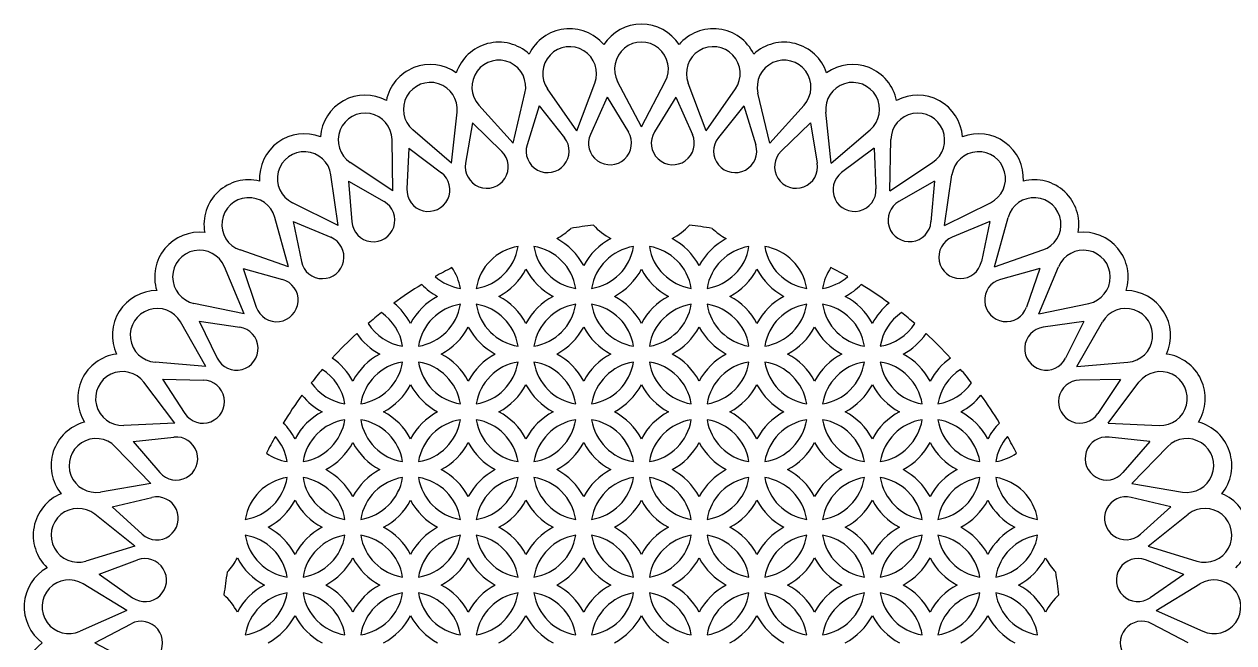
# Model space of a CAD drawing. Extents: x -1132 to -515, y -414 to -133.
# Drawn here: x -826 to -696.5, y -201.3 to -135.1 of the extents above; entities that cross this region are included whole.
import ezdxf

# ---------------------------------------------------------------- set-up
doc = ezdxf.new("R2010")
doc.units = 0
doc.layers.get('0').update_dxf_attribs({"linetype": 'CONTINUOUS'})

msp = doc.modelspace()

# ---------------------------------------------------------------- linework, layer by layer
for p, q in [((-773.641188, -147.80806), (-772.37669, -142.48)), ((-766.827715, -146.50832), (-769.964804, -142.019908)), ((-766.827715, -146.50832), (-764.905405, -141.380757)), ((-759.905067, -146.072784), (-762.454873, -141.226583)), ((-759.905067, -146.072784), (-757.355261, -141.226583)), ((-752.982419, -146.50832), (-754.904729, -141.380757)), ((-752.982419, -146.50832), (-749.84533, -142.019908)), ((-746.168946, -147.80806), (-747.433444, -142.48)), ((-773.641188, -147.80806), (-777.316088, -143.748222)), ((-763.569607, -142.884975), (-765.373348, -146.877256)), ((-763.569607, -142.884975), (-761.300997, -146.632668)), ((-756.218525, -142.886359), (-758.508408, -146.621092)), ((-756.218525, -142.886359), (-754.437515, -146.888833)), ((-746.168946, -147.80806), (-742.494046, -143.748222)), ((-780.238034, -149.951505), (-779.651291, -144.506975)), ((-770.862897, -143.804936), (-772.152049, -147.991806)), ((-770.862897, -143.804936), (-768.142465, -147.238745)), ((-748.925582, -143.809067), (-751.665495, -147.227352)), ((-748.925582, -143.809067), (-747.660258, -148.0032)), ((-739.5721, -149.951505), (-740.158843, -144.506975)), ((-777.983375, -145.631735), (-778.737608, -149.947164)), ((-777.983375, -145.631735), (-774.854025, -148.697507)), ((-741.805792, -145.638548), (-744.952525, -148.686476)), ((-741.805792, -145.638548), (-741.07611, -149.958196)), ((-786.514218, -152.904853), (-786.614481, -147.429716)), ((-780.238034, -149.951505), (-784.392789, -146.384267)), ((-739.5721, -149.951505), (-735.417345, -146.384267)), ((-733.295916, -152.904853), (-733.195653, -147.429716)), ((-784.818748, -148.336562), (-785.026167, -152.712493)), ((-784.818748, -148.336562), (-781.32983, -150.985948)), ((-734.971439, -148.345949), (-738.475365, -150.975453)), ((-734.971439, -148.345949), (-734.788906, -152.722988)), ((-786.514218, -152.904853), (-791.083304, -149.886472)), ((-733.295916, -152.904853), (-728.72683, -149.886472)), ((-792.370759, -156.621527), (-793.156448, -151.202129)), ((-727.439375, -156.621527), (-726.653686, -151.202129)), ((-791.261217, -151.87676), (-790.918551, -156.244182)), ((-791.261217, -151.87676), (-787.467755, -154.067977)), ((-728.530303, -151.888572), (-732.336164, -154.058184)), ((-728.530303, -151.888572), (-728.897798, -156.253975)), ((-792.370759, -156.621527), (-797.28212, -154.199606)), ((-727.439375, -156.621527), (-722.528014, -154.199606)), ((-797.715297, -161.042913), (-799.174021, -155.764722)), ((-797.209181, -156.196498), (-796.321834, -160.486533)), ((-797.209181, -156.196498), (-793.170999, -157.894989)), ((-722.583967, -156.21055), (-726.631742, -157.886052)), ((-722.583967, -156.21055), (-723.495694, -160.495471)), ((-722.094837, -161.042913), (-720.636113, -155.764722)), ((-797.715297, -161.042913), (-802.891478, -159.255646)), ((-722.094837, -161.042913), (-716.918656, -159.255646)), ((-802.463544, -166.099283), (-804.572299, -161.045539)), ((-802.568837, -161.22765), (-798.349619, -162.406631)), ((-802.568837, -161.22765), (-801.150802, -165.372644)), ((-717.226206, -161.243721), (-721.45206, -162.398691)), ((-717.226206, -161.243721), (-718.667787, -165.380584)), ((-717.34659, -166.099283), (-715.237835, -161.045539)), ((-802.463544, -166.099283), (-807.822914, -164.974857)), ((-717.34659, -166.099283), (-711.98722, -164.974857)), ((-806.54062, -171.710896), (-809.266149, -166.9613)), ((-807.255659, -166.890874), (-805.329301, -170.825456)), ((-807.255659, -166.890874), (-802.921946, -167.53175)), ((-712.541517, -166.908709), (-716.878804, -167.524932)), ((-712.541517, -166.908709), (-714.490217, -170.832274)), ((-713.269514, -171.710896), (-710.543985, -166.9613)), ((-806.54062, -171.710896), (-811.998657, -171.267044)), ((-713.269514, -171.710896), (-707.811477, -171.267044)), ((-809.882225, -177.789253), (-813.181544, -173.418707)), ((-811.195735, -173.096856), (-808.791433, -176.758976)), ((-811.195735, -173.096856), (-806.815871, -173.18952)), ((-708.603779, -173.116175), (-712.984099, -173.183932)), ((-708.603779, -173.116175), (-711.028866, -176.764564)), ((-709.927909, -177.789253), (-706.62859, -173.418707)), ((-809.882225, -177.789253), (-815.352853, -178.032974)), ((-709.927909, -177.789253), (-704.457281, -178.032974)), ((-814.326926, -179.747724), (-809.969985, -179.290715)), ((-814.326926, -179.747724), (-811.482597, -183.079629)), ((-705.475093, -179.768222), (-709.829365, -179.286445)), ((-705.475093, -179.768222), (-708.338322, -183.083899)), ((-812.43566, -184.238494), (-816.256738, -180.315926)), ((-707.374474, -184.238494), (-703.553396, -180.315926)), ((-812.43566, -184.238494), (-817.832604, -185.165944)), ((-707.374474, -184.238494), (-701.97753, -185.165944)), ((-816.599851, -186.738591), (-812.334545, -185.739116)), ((-703.2048, -186.759944), (-707.464355, -185.736231)), ((-814.160656, -190.956911), (-818.443232, -187.544182)), ((-816.599851, -186.738591), (-813.360353, -189.687733)), ((-703.2048, -186.759944), (-706.461016, -189.690618)), ((-705.649478, -190.956911), (-701.366902, -187.544182)), ((-814.160656, -190.956911), (-819.398804, -192.553465)), ((-705.649478, -190.956911), (-700.41133, -192.553465)), ((-817.978666, -193.959206), (-813.872261, -192.433027)), ((-701.828704, -193.981077), (-705.926366, -192.431573)), ((-817.978666, -193.959206), (-814.395087, -196.479076)), ((-701.828704, -193.981077), (-705.426555, -196.48053)), ((-815.030009, -197.83855), (-819.706544, -194.989481)), ((-704.780125, -197.83855), (-700.10359, -194.989481)), ((-815.030009, -197.83855), (-820.026751, -200.079029)), ((-704.780125, -197.83855), (-699.783383, -200.079029)), ((-818.441626, -201.295695), (-814.558881, -199.266882)), ((-701.368508, -201.317741), (-705.239653, -199.266882)), ((-818.441626, -201.295695), (-814.570481, -203.346554))]:
    msp.add_line(p, q)
for centre, radius, start, end in [((-767.603248, -140.369343), 4.802, 40.168547, 154.231453), ((-759.905067, -139.885015), 4.802, 32.968547, 147.031453), ((-752.206886, -140.369343), 4.802, 25.768547, 139.831453), ((-775.180023, -141.814691), 4.802, 47.368547, 161.431453), ((-759.905067, -139.885015), 2.8812, 332.249113, 207.750887), ((-744.630111, -141.814691), 4.802, 18.568547, 132.631453), ((-767.603248, -140.369343), 2.8812, 339.449113, 214.950887), ((-752.206886, -140.369343), 2.8812, 325.049113, 200.550887), ((-782.515904, -144.198263), 4.802, 54.568547, 168.631453), ((-775.180023, -141.814691), 2.8812, 346.649113, 222.150887), ((-744.630111, -141.814691), 2.8812, 317.849113, 193.350887), ((-737.29423, -144.198263), 4.802, 11.368547, 125.431453), ((-782.515904, -144.198263), 2.8812, 353.849113, 229.350887), ((-737.29423, -144.198263), 2.8812, 310.649113, 186.150887), ((-789.495198, -147.482469), 4.802, 61.768547, 175.831453), ((-730.314936, -147.482469), 4.802, 4.168547, 118.231453), ((-789.495198, -147.482469), 2.8812, 1.049113, 236.550887), ((-730.314936, -147.482469), 2.8812, 303.449113, 178.950887), ((-796.007838, -151.615516), 4.802, 68.968547, 183.031453), ((-769.949148, -148.670088), 2.30496, 162.886213, 38.387987), ((-763.272828, -147.826286), 2.30496, 155.686213, 31.187987), ((-756.543397, -147.825903), 2.30496, 148.486213, 23.987987), ((-749.866981, -148.668944), 2.30496, 141.286213, 16.787987), ((-723.802296, -151.615516), 4.802, 356.968547, 111.031453), ((-796.007838, -151.615516), 2.8812, 8.249113, 243.750887), ((-776.467066, -150.344), 2.30496, 170.086213, 45.587987), ((-743.348872, -150.342114), 2.30496, 134.086213, 9.587987), ((-723.802296, -151.615516), 2.8812, 296.249113, 171.750887), ((-782.723792, -152.821625), 2.30496, 177.286213, 52.787987), ((-737.091864, -152.819027), 2.30496, 126.886213, 2.387987), ((-801.951116, -156.532223), 4.802, 76.168547, 190.231453), ((-717.859018, -156.532223), 4.802, 349.768547, 103.831453), ((-801.951116, -156.532223), 2.8812, 15.449113, 250.950887), ((-788.620653, -156.063889), 2.30496, 184.486213, 59.987987), ((-731.194634, -156.060619), 2.30496, 119.686213, 355.187987), ((-717.859018, -156.532223), 2.8812, 289.049113, 164.550887), ((-759.905067, -201.306718), 45, 96.562595, 99.674116), ((-759.905067, -151.852926), 7, 222.717073, 242.019025), ((-759.905067, -151.852926), 7, 297.980975, 317.282927), ((-759.905067, -201.306718), 45, 80.325884, 83.437405), ((-807.231303, -162.155051), 4.802, 83.368547, 197.431453), ((-794.064652, -160.01966), 2.30496, 191.686213, 67.187987), ((-772.268515, -151.852926), 7, 297.980975, 313.308284), ((-772.268515, -164.216374), 7, 27.980975, 62.019025), ((-759.905067, -164.216374), 7, 117.980975, 152.019025), ((-759.905067, -164.216374), 7, 27.980975, 62.019025), ((-747.541619, -164.216374), 7, 117.980975, 152.019025), ((-747.541619, -151.852926), 7, 226.691716, 242.019025), ((-725.750184, -160.01577), 2.30496, 112.486213, 347.987987), ((-712.578831, -162.155051), 4.802, 342.568547, 96.631453), ((-807.231303, -162.155051), 2.8812, 22.649113, 258.150887), ((-772.268515, -164.216374), 5.4, 99.044199, 170.955801), ((-778.450239, -158.03465), 5.4, 279.044199, 350.955801), ((-766.086791, -158.03465), 5.4, 189.044199, 260.955801), ((-772.268515, -164.216374), 5.4, 9.044199, 80.955801), ((-766.086791, -158.03465), 5.4, 279.044199, 350.955801), ((-759.905067, -164.216374), 5.4, 99.044199, 170.955801), ((-759.905067, -164.216374), 5.4, 9.044199, 80.955801), ((-753.723343, -158.03465), 5.4, 189.044199, 260.955801), ((-747.541619, -164.216374), 5.4, 99.044199, 170.955801), ((-753.723343, -158.03465), 5.4, 279.044199, 350.955801), ((-741.359895, -158.03465), 5.4, 189.044199, 260.955801), ((-747.541619, -164.216374), 5.4, 9.044199, 80.955801), ((-712.578831, -162.155051), 2.8812, 281.849113, 157.350887), ((-759.905067, -201.306718), 45, 116.799103, 119.405672), ((-784.631963, -164.216374), 5.4, 9.044199, 34.728735), ((-778.450239, -158.03465), 7, 297.980975, 332.019025), ((-766.086791, -158.03465), 7, 207.980975, 242.019025), ((-766.086791, -158.03465), 7, 297.980975, 332.019025), ((-753.723343, -158.03465), 7, 207.980975, 242.019025), ((-753.723343, -158.03465), 7, 297.980975, 332.019025), ((-741.359895, -158.03465), 7, 207.980975, 242.019025), ((-735.178171, -164.216374), 5.4, 145.271265, 170.955801), ((-759.905067, -201.306718), 45, 60.594328, 63.200897), ((-798.969934, -164.626552), 2.30496, 198.886213, 74.387987), ((-759.905067, -201.306718), 45, 121.526588, 126.102514), ((-778.450239, -158.03465), 7, 224.589702, 242.019025), ((-778.450239, -158.03465), 5.4, 228.906314, 260.955801), ((-741.359895, -158.03465), 5.4, 279.044199, 311.093686), ((-741.359895, -158.03465), 7, 297.980975, 315.410298), ((-759.905067, -201.306718), 45, 53.897486, 58.473412), ((-720.844378, -164.622103), 2.30496, 105.286213, 340.787987), ((-811.765126, -168.395324), 4.802, 90.568547, 204.631453), ((-778.450239, -170.398098), 7, 117.980975, 152.019025), ((-778.450239, -170.398098), 7, 27.980975, 62.019025), ((-766.086791, -170.398098), 7, 117.980975, 152.019025), ((-766.086791, -170.398098), 7, 27.980975, 62.019025), ((-753.723343, -170.398098), 7, 117.980975, 152.019025), ((-753.723343, -170.398098), 7, 27.980975, 62.019025), ((-741.359895, -170.398098), 7, 117.980975, 152.019025), ((-741.359895, -170.398098), 7, 27.980975, 62.019025), ((-708.045008, -168.395324), 4.802, 335.368547, 89.431453), ((-811.765126, -168.395324), 2.8812, 29.849113, 265.350887), ((-790.813687, -170.398098), 7, 27.980975, 51.126848), ((-778.450239, -170.398098), 5.4, 99.044199, 170.955801), ((-784.631963, -164.216374), 5.4, 279.044199, 350.955801), ((-778.450239, -170.398098), 5.4, 9.044199, 80.955801), ((-772.268515, -164.216374), 5.4, 189.044199, 260.955801), ((-766.086791, -170.398098), 5.4, 99.044199, 170.955801), ((-772.268515, -164.216374), 5.4, 279.044199, 350.955801), ((-759.905067, -164.216374), 5.4, 189.044199, 260.955801), ((-766.086791, -170.398098), 5.4, 9.044199, 80.955801), ((-753.723343, -170.398098), 5.4, 99.044199, 170.955801), ((-759.905067, -164.216374), 5.4, 279.044199, 350.955801), ((-747.541619, -164.216374), 5.4, 189.044199, 260.955801), ((-753.723343, -170.398098), 5.4, 9.044199, 80.955801), ((-741.359895, -170.398098), 5.4, 99.044199, 170.955801), ((-747.541619, -164.216374), 5.4, 279.044199, 350.955801), ((-741.359895, -170.398098), 5.4, 9.044199, 80.955801), ((-735.178171, -164.216374), 5.4, 189.044199, 260.955801), ((-728.996447, -170.398098), 7, 128.873152, 152.019025), ((-708.045008, -168.395324), 2.8812, 274.649113, 150.150887), ((-759.905067, -201.306718), 45, 128.221484, 130.581032), ((-790.813687, -170.398098), 5.4, 9.044199, 55.391906), ((-728.996447, -170.398098), 5.4, 124.608094, 170.955801), ((-759.905067, -201.306718), 45, 49.418968, 51.778516), ((-803.25914, -169.811912), 2.30496, 206.086213, 81.587987), ((-759.905067, -201.306718), 45, 132.637655, 137.362345), ((-784.631963, -164.216374), 7, 214.71039, 242.019025), ((-784.631963, -164.216374), 5.4, 212.6514, 260.955801), ((-784.631963, -164.216374), 7, 297.980975, 332.019025), ((-772.268515, -164.216374), 7, 207.980975, 242.019025), ((-772.268515, -164.216374), 7, 297.980975, 332.019025), ((-759.905067, -164.216374), 7, 207.980975, 242.019025), ((-759.905067, -164.216374), 7, 297.980975, 332.019025), ((-747.541619, -164.216374), 7, 207.980975, 242.019025), ((-747.541619, -164.216374), 7, 297.980975, 332.019025), ((-735.178171, -164.216374), 7, 207.980975, 242.019025), ((-735.178171, -164.216374), 5.4, 279.044199, 327.3486), ((-735.178171, -164.216374), 7, 297.980975, 325.28961), ((-759.905067, -201.306718), 45, 42.637655, 47.362345), ((-716.554582, -169.806975), 2.30496, 98.086213, 333.587987), ((-815.481085, -175.154629), 4.802, 97.768547, 211.831453), ((-796.995411, -176.579822), 7, 27.980975, 55.28961), ((-784.631963, -176.579822), 7, 117.980975, 152.019025), ((-784.631963, -176.579822), 7, 27.980975, 62.019025), ((-772.268515, -176.579822), 7, 117.980975, 152.019025), ((-772.268515, -176.579822), 7, 27.980975, 62.019025), ((-759.905067, -176.579822), 7, 117.980975, 152.019025), ((-759.905067, -176.579822), 7, 27.980975, 62.019025), ((-747.541619, -176.579822), 7, 117.980975, 152.019025), ((-747.541619, -176.579822), 7, 27.980975, 62.019025), ((-735.178171, -176.579822), 7, 117.980975, 152.019025), ((-735.178171, -176.579822), 7, 27.980975, 62.019025), ((-722.814723, -176.579822), 7, 124.71039, 152.019025), ((-704.329048, -175.154629), 4.802, 328.168547, 82.231453), ((-815.481085, -175.154629), 2.8812, 37.049113, 272.550887), ((-759.905067, -201.306718), 45, 139.418968, 141.778516), ((-796.995411, -176.579822), 5.4, 9.044199, 57.3486), ((-790.813687, -170.398098), 5.4, 279.044199, 350.955801), ((-784.631963, -176.579822), 5.4, 99.044199, 170.955801), ((-778.450239, -170.398098), 5.4, 189.044199, 260.955801), ((-784.631963, -176.579822), 5.4, 9.044199, 80.955801), ((-778.450239, -170.398098), 5.4, 279.044199, 350.955801), ((-772.268515, -176.579822), 5.4, 99.044199, 170.955801), ((-772.268515, -176.579822), 5.4, 9.044199, 80.955801), ((-766.086791, -170.398098), 5.4, 189.044199, 260.955801), ((-759.905067, -176.579822), 5.4, 99.044199, 170.955801), ((-766.086791, -170.398098), 5.4, 279.044199, 350.955801), ((-759.905067, -176.579822), 5.4, 9.044199, 80.955801), ((-753.723343, -170.398098), 5.4, 189.044199, 260.955801), ((-747.541619, -176.579822), 5.4, 99.044199, 170.955801), ((-753.723343, -170.398098), 5.4, 279.044199, 350.955801), ((-741.359895, -170.398098), 5.4, 189.044199, 260.955801), ((-747.541619, -176.579822), 5.4, 9.044199, 80.955801), ((-741.359895, -170.398098), 5.4, 279.044199, 350.955801), ((-735.178171, -176.579822), 5.4, 99.044199, 170.955801), ((-728.996447, -170.398098), 5.4, 189.044199, 260.955801), ((-735.178171, -176.579822), 5.4, 9.044199, 80.955801), ((-722.814723, -176.579822), 5.4, 122.6514, 170.955801), ((-759.905067, -201.306718), 45, 38.221484, 40.581032), ((-704.329048, -175.154629), 2.8812, 267.449113, 142.950887), ((-806.864626, -175.493964), 2.30496, 213.286213, 88.787987), ((-790.813687, -170.398098), 5.4, 214.608094, 260.955801), ((-728.996447, -170.398098), 5.4, 279.044199, 325.391906), ((-712.948448, -175.488616), 2.30496, 90.886213, 326.387987), ((-759.905067, -201.306718), 45, 143.897486, 148.473412), ((-790.813687, -170.398098), 7, 218.873152, 242.019025), ((-790.813687, -170.398098), 7, 297.980975, 332.019025), ((-778.450239, -170.398098), 7, 207.980975, 242.019025), ((-778.450239, -170.398098), 7, 297.980975, 332.019025), ((-766.086791, -170.398098), 7, 207.980975, 242.019025), ((-766.086791, -170.398098), 7, 297.980975, 332.019025), ((-753.723343, -170.398098), 7, 207.980975, 242.019025), ((-753.723343, -170.398098), 7, 297.980975, 332.019025), ((-741.359895, -170.398098), 7, 207.980975, 242.019025), ((-741.359895, -170.398098), 7, 297.980975, 332.019025), ((-728.996447, -170.398098), 7, 207.980975, 242.019025), ((-728.996447, -170.398098), 7, 297.980975, 321.126848), ((-759.905067, -201.306718), 45, 31.526588, 36.102514), ((-790.813687, -182.761546), 7, 117.980975, 152.019025), ((-790.813687, -182.761546), 5.4, 99.044199, 170.955801), ((-796.995411, -176.579822), 5.4, 279.044199, 350.955801), ((-784.631963, -176.579822), 5.4, 189.044199, 260.955801), ((-790.813687, -182.761546), 5.4, 9.044199, 80.955801), ((-790.813687, -182.761546), 7, 27.980975, 62.019025), ((-778.450239, -182.761546), 7, 117.980975, 152.019025), ((-778.450239, -182.761546), 5.4, 99.044199, 170.955801), ((-784.631963, -176.579822), 5.4, 279.044199, 350.955801), ((-772.268515, -176.579822), 5.4, 189.044199, 260.955801), ((-778.450239, -182.761546), 5.4, 9.044199, 80.955801), ((-778.450239, -182.761546), 7, 27.980975, 62.019025), ((-766.086791, -182.761546), 7, 117.980975, 152.019025), ((-772.268515, -176.579822), 5.4, 279.044199, 350.955801), ((-766.086791, -182.761546), 5.4, 99.044199, 170.955801), ((-766.086791, -182.761546), 5.4, 9.044199, 80.955801), ((-759.905067, -176.579822), 5.4, 189.044199, 260.955801), ((-766.086791, -182.761546), 7, 27.980975, 62.019025), ((-753.723343, -182.761546), 7, 117.980975, 152.019025), ((-759.905067, -176.579822), 5.4, 279.044199, 350.955801), ((-753.723343, -182.761546), 5.4, 99.044199, 170.955801), ((-747.541619, -176.579822), 5.4, 189.044199, 260.955801), ((-753.723343, -182.761546), 5.4, 9.044199, 80.955801), ((-753.723343, -182.761546), 7, 27.980975, 62.019025), ((-741.359895, -182.761546), 7, 117.980975, 152.019025), ((-747.541619, -176.579822), 5.4, 279.044199, 350.955801), ((-741.359895, -182.761546), 5.4, 99.044199, 170.955801), ((-741.359895, -182.761546), 5.4, 9.044199, 80.955801), ((-735.178171, -176.579822), 5.4, 189.044199, 260.955801), ((-741.359895, -182.761546), 7, 27.980975, 62.019025), ((-728.996447, -182.761546), 7, 117.980975, 152.019025), ((-735.178171, -176.579822), 5.4, 279.044199, 350.955801), ((-728.996447, -182.761546), 5.4, 99.044199, 170.955801), ((-722.814723, -176.579822), 5.4, 189.044199, 260.955801), ((-728.996447, -182.761546), 5.4, 9.044199, 80.955801), ((-728.996447, -182.761546), 7, 27.980975, 62.019025), ((-818.320578, -182.326368), 4.802, 104.968547, 219.031453), ((-803.177135, -182.761546), 7, 27.980975, 45.410298), ((-716.632999, -182.761546), 7, 134.589702, 152.019025), ((-701.489556, -182.326368), 4.802, 320.968547, 75.031453), ((-818.320578, -182.326368), 2.8812, 44.249113, 279.750887), ((-809.729531, -181.583099), 2.30496, 220.486213, 95.987987), ((-759.905067, -201.306718), 45, 150.594328, 153.200897), ((-803.177135, -182.761546), 5.4, 9.044199, 41.093686), ((-796.995411, -176.579822), 7, 297.980975, 332.019025), ((-784.631963, -176.579822), 7, 207.980975, 242.019025), ((-784.631963, -176.579822), 7, 297.980975, 332.019025), ((-772.268515, -176.579822), 7, 207.980975, 242.019025), ((-772.268515, -176.579822), 7, 297.980975, 332.019025), ((-759.905067, -176.579822), 7, 207.980975, 242.019025), ((-759.905067, -176.579822), 7, 297.980975, 332.019025), ((-747.541619, -176.579822), 7, 207.980975, 242.019025), ((-747.541619, -176.579822), 7, 297.980975, 332.019025), ((-735.178171, -176.579822), 7, 207.980975, 242.019025), ((-735.178171, -176.579822), 7, 297.980975, 332.019025), ((-722.814723, -176.579822), 7, 207.980975, 242.019025), ((-716.632999, -182.761546), 5.4, 138.906314, 170.955801), ((-759.905067, -201.306718), 45, 26.799103, 29.405672), ((-710.082849, -181.577424), 2.30496, 83.686213, 319.187987), ((-701.489556, -182.326368), 2.8812, 260.249113, 135.750887), ((-796.995411, -176.579822), 5.4, 235.271265, 260.955801), ((-722.814723, -176.579822), 5.4, 279.044199, 304.728735), ((-796.995411, -188.94327), 5.4, 99.044199, 170.955801), ((-803.177135, -182.761546), 5.4, 279.044199, 350.955801), ((-790.813687, -182.761546), 5.4, 189.044199, 260.955801), ((-796.995411, -188.94327), 5.4, 9.044199, 80.955801), ((-796.995411, -188.94327), 7, 27.980975, 62.019025), ((-784.631963, -188.94327), 7, 117.980975, 152.019025), ((-784.631963, -188.94327), 5.4, 99.044199, 170.955801), ((-790.813687, -182.761546), 5.4, 279.044199, 350.955801), ((-778.450239, -182.761546), 5.4, 189.044199, 260.955801), ((-784.631963, -188.94327), 5.4, 9.044199, 80.955801), ((-784.631963, -188.94327), 7, 27.980975, 62.019025), ((-772.268515, -188.94327), 7, 117.980975, 152.019025), ((-772.268515, -188.94327), 5.4, 99.044199, 170.955801), ((-778.450239, -182.761546), 5.4, 279.044199, 350.955801), ((-772.268515, -188.94327), 5.4, 9.044199, 80.955801), ((-766.086791, -182.761546), 5.4, 189.044199, 260.955801), ((-772.268515, -188.94327), 7, 27.980975, 62.019025), ((-759.905067, -188.94327), 7, 117.980975, 152.019025), ((-759.905067, -188.94327), 5.4, 99.044199, 170.955801), ((-766.086791, -182.761546), 5.4, 279.044199, 350.955801), ((-759.905067, -188.94327), 5.4, 9.044199, 80.955801), ((-753.723343, -182.761546), 5.4, 189.044199, 260.955801), ((-759.905067, -188.94327), 7, 27.980975, 62.019025), ((-747.541619, -188.94327), 7, 117.980975, 152.019025), ((-747.541619, -188.94327), 5.4, 99.044199, 170.955801), ((-753.723343, -182.761546), 5.4, 279.044199, 350.955801), ((-747.541619, -188.94327), 5.4, 9.044199, 80.955801), ((-741.359895, -182.761546), 5.4, 189.044199, 260.955801), ((-747.541619, -188.94327), 7, 27.980975, 62.019025), ((-735.178171, -188.94327), 7, 117.980975, 152.019025), ((-741.359895, -182.761546), 5.4, 279.044199, 350.955801), ((-735.178171, -188.94327), 5.4, 99.044199, 170.955801), ((-728.996447, -182.761546), 5.4, 189.044199, 260.955801), ((-735.178171, -188.94327), 5.4, 9.044199, 80.955801), ((-735.178171, -188.94327), 7, 27.980975, 62.019025), ((-722.814723, -188.94327), 7, 117.980975, 152.019025), ((-728.996447, -182.761546), 5.4, 279.044199, 350.955801), ((-722.814723, -188.94327), 5.4, 99.044199, 170.955801), ((-722.814723, -188.94327), 5.4, 9.044199, 80.955801), ((-716.632999, -182.761546), 5.4, 189.044199, 260.955801), ((-820.238823, -189.797438), 4.802, 112.168547, 226.231453), ((-811.808676, -187.983287), 2.30496, 227.686213, 103.187987), ((-803.177135, -182.761546), 7, 297.980975, 332.019025), ((-790.813687, -182.761546), 7, 207.980975, 242.019025), ((-790.813687, -182.761546), 7, 297.980975, 332.019025), ((-778.450239, -182.761546), 7, 207.980975, 242.019025), ((-778.450239, -182.761546), 7, 297.980975, 332.019025), ((-766.086791, -182.761546), 7, 207.980975, 242.019025), ((-766.086791, -182.761546), 7, 297.980975, 332.019025), ((-753.723343, -182.761546), 7, 207.980975, 242.019025), ((-753.723343, -182.761546), 7, 297.980975, 332.019025), ((-741.359895, -182.761546), 7, 207.980975, 242.019025), ((-741.359895, -182.761546), 7, 297.980975, 332.019025), ((-728.996447, -182.761546), 7, 207.980975, 242.019025), ((-728.996447, -182.761546), 7, 297.980975, 332.019025), ((-716.632999, -182.761546), 7, 207.980975, 242.019025), ((-708.002976, -187.977375), 2.30496, 76.486213, 311.987987), ((-699.571311, -189.797438), 4.802, 313.768547, 67.831453), ((-820.238823, -189.797438), 2.8812, 51.449113, 286.950887), ((-699.571311, -189.797438), 2.8812, 253.049113, 128.550887), ((-803.177135, -195.124994), 7, 27.980975, 62.019025), ((-790.813687, -195.124994), 7, 117.980975, 152.019025), ((-790.813687, -195.124994), 7, 27.980975, 62.019025), ((-778.450239, -195.124994), 7, 117.980975, 152.019025), ((-778.450239, -195.124994), 7, 27.980975, 62.019025), ((-766.086791, -195.124994), 7, 117.980975, 152.019025), ((-766.086791, -195.124994), 7, 27.980975, 62.019025), ((-753.723343, -195.124994), 7, 117.980975, 152.019025), ((-753.723343, -195.124994), 7, 27.980975, 62.019025), ((-741.359895, -195.124994), 7, 117.980975, 152.019025), ((-741.359895, -195.124994), 7, 27.980975, 62.019025), ((-728.996447, -195.124994), 7, 117.980975, 152.019025), ((-728.996447, -195.124994), 7, 27.980975, 62.019025), ((-716.632999, -195.124994), 7, 117.980975, 152.019025), ((-803.177135, -195.124994), 5.4, 9.044199, 80.955801), ((-796.995411, -188.94327), 5.4, 189.044199, 260.955801), ((-796.995411, -188.94327), 5.4, 279.044199, 350.955801), ((-790.813687, -195.124994), 5.4, 99.044199, 170.955801), ((-790.813687, -195.124994), 5.4, 9.044199, 80.955801), ((-784.631963, -188.94327), 5.4, 189.044199, 260.955801), ((-778.450239, -195.124994), 5.4, 99.044199, 170.955801), ((-784.631963, -188.94327), 5.4, 279.044199, 350.955801), ((-778.450239, -195.124994), 5.4, 9.044199, 80.955801), ((-772.268515, -188.94327), 5.4, 189.044199, 260.955801), ((-772.268515, -188.94327), 5.4, 279.044199, 350.955801), ((-766.086791, -195.124994), 5.4, 99.044199, 170.955801), ((-766.086791, -195.124994), 5.4, 9.044199, 80.955801), ((-759.905067, -188.94327), 5.4, 189.044199, 260.955801), ((-759.905067, -188.94327), 5.4, 279.044199, 350.955801), ((-753.723343, -195.124994), 5.4, 99.044199, 170.955801), ((-753.723343, -195.124994), 5.4, 9.044199, 80.955801), ((-747.541619, -188.94327), 5.4, 189.044199, 260.955801), ((-747.541619, -188.94327), 5.4, 279.044199, 350.955801), ((-741.359895, -195.124994), 5.4, 99.044199, 170.955801), ((-741.359895, -195.124994), 5.4, 9.044199, 80.955801), ((-735.178171, -188.94327), 5.4, 189.044199, 260.955801), ((-728.996447, -195.124994), 5.4, 99.044199, 170.955801), ((-735.178171, -188.94327), 5.4, 279.044199, 350.955801), ((-728.996447, -195.124994), 5.4, 9.044199, 80.955801), ((-722.814723, -188.94327), 5.4, 189.044199, 260.955801), ((-716.632999, -195.124994), 5.4, 99.044199, 170.955801), ((-722.814723, -188.94327), 5.4, 279.044199, 350.955801), ((-813.069269, -194.593593), 2.30496, 234.886213, 110.387987), ((-809.358859, -188.94327), 7, 316.691716, 332.019025), ((-796.995411, -188.94327), 7, 207.980975, 242.019025), ((-796.995411, -188.94327), 7, 297.980975, 332.019025), ((-784.631963, -188.94327), 7, 207.980975, 242.019025), ((-784.631963, -188.94327), 7, 297.980975, 332.019025), ((-772.268515, -188.94327), 7, 207.980975, 242.019025), ((-772.268515, -188.94327), 7, 297.980975, 332.019025), ((-759.905067, -188.94327), 7, 207.980975, 242.019025), ((-759.905067, -188.94327), 7, 297.980975, 332.019025), ((-747.541619, -188.94327), 7, 207.980975, 242.019025), ((-747.541619, -188.94327), 7, 297.980975, 332.019025), ((-735.178171, -188.94327), 7, 207.980975, 242.019025), ((-735.178171, -188.94327), 7, 297.980975, 332.019025), ((-722.814723, -188.94327), 7, 207.980975, 242.019025), ((-722.814723, -188.94327), 7, 297.980975, 332.019025), ((-710.451275, -188.94327), 7, 207.980975, 223.308284), ((-706.74163, -194.587538), 2.30496, 69.286213, 304.787987), ((-821.205568, -197.450017), 4.802, 119.368547, 233.431453), ((-759.905067, -201.306718), 45, 170.325884, 173.437405), ((-759.905067, -201.306718), 45, 6.562595, 9.674116), ((-821.205568, -197.450017), 2.8812, 58.649113, 294.150887), ((-796.995411, -201.306718), 7, 117.980975, 152.019025), ((-796.995411, -201.306718), 7, 27.980975, 62.019025), ((-784.631963, -201.306718), 7, 117.980975, 152.019025), ((-784.631963, -201.306718), 7, 27.980975, 62.019025), ((-772.268515, -201.306718), 7, 117.980975, 152.019025), ((-772.268515, -201.306718), 7, 27.980975, 62.019025), ((-759.905067, -201.306718), 7, 117.980975, 152.019025), ((-759.905067, -201.306718), 7, 27.980975, 62.019025), ((-747.541619, -201.306718), 7, 117.980975, 152.019025), ((-747.541619, -201.306718), 7, 27.980975, 62.019025), ((-735.178171, -201.306718), 7, 117.980975, 152.019025), ((-735.178171, -201.306718), 7, 27.980975, 62.019025), ((-722.814723, -201.306718), 7, 117.980975, 152.019025), ((-722.814723, -201.306718), 7, 27.980975, 62.019025), ((-698.604566, -197.450017), 2.8812, 245.849113, 121.350887), ((-809.358859, -201.306718), 7, 27.980975, 47.282927), ((-796.995411, -201.306718), 5.4, 99.044199, 170.955801), ((-803.177135, -195.124994), 5.4, 279.044199, 350.955801), ((-796.995411, -201.306718), 5.4, 9.044199, 80.955801), ((-790.813687, -195.124994), 5.4, 189.044199, 260.955801), ((-784.631963, -201.306718), 5.4, 99.044199, 170.955801), ((-790.813687, -195.124994), 5.4, 279.044199, 350.955801), ((-784.631963, -201.306718), 5.4, 9.044199, 80.955801), ((-778.450239, -195.124994), 5.4, 189.044199, 260.955801), ((-772.268515, -201.306718), 5.4, 99.044199, 170.955801), ((-778.450239, -195.124994), 5.4, 279.044199, 350.955801), ((-772.268515, -201.306718), 5.4, 9.044199, 80.955801), ((-766.086791, -195.124994), 5.4, 189.044199, 260.955801), ((-759.905067, -201.306718), 5.4, 99.044199, 170.955801), ((-766.086791, -195.124994), 5.4, 279.044199, 350.955801), ((-759.905067, -201.306718), 5.4, 9.044199, 80.955801), ((-753.723343, -195.124994), 5.4, 189.044199, 260.955801), ((-747.541619, -201.306718), 5.4, 99.044199, 170.955801), ((-753.723343, -195.124994), 5.4, 279.044199, 350.955801), ((-747.541619, -201.306718), 5.4, 9.044199, 80.955801), ((-741.359895, -195.124994), 5.4, 189.044199, 260.955801), ((-741.359895, -195.124994), 5.4, 279.044199, 350.955801), ((-735.178171, -201.306718), 5.4, 99.044199, 170.955801), ((-735.178171, -201.306718), 5.4, 9.044199, 80.955801), ((-728.996447, -195.124994), 5.4, 189.044199, 260.955801), ((-722.814723, -201.306718), 5.4, 99.044199, 170.955801), ((-728.996447, -195.124994), 5.4, 279.044199, 350.955801), ((-722.814723, -201.306718), 5.4, 9.044199, 80.955801), ((-716.632999, -195.124994), 5.4, 189.044199, 260.955801), ((-710.451275, -201.306718), 7, 132.717073, 152.019025), ((-813.491431, -201.309769), 2.30496, 242.086213, 117.587987), ((-803.177135, -195.124994), 7, 297.980975, 332.019025), ((-790.813687, -195.124994), 7, 207.980975, 242.019025), ((-790.813687, -195.124994), 7, 297.980975, 332.019025), ((-778.450239, -195.124994), 7, 207.980975, 242.019025), ((-778.450239, -195.124994), 7, 297.980975, 332.019025), ((-766.086791, -195.124994), 7, 207.980975, 242.019025), ((-766.086791, -195.124994), 7, 297.980975, 332.019025), ((-753.723343, -195.124994), 7, 207.980975, 242.019025), ((-753.723343, -195.124994), 7, 297.980975, 332.019025), ((-741.359895, -195.124994), 7, 207.980975, 242.019025), ((-741.359895, -195.124994), 7, 297.980975, 332.019025), ((-728.996447, -195.124994), 7, 207.980975, 242.019025), ((-728.996447, -195.124994), 7, 297.980975, 332.019025), ((-716.632999, -195.124994), 7, 207.980975, 242.019025), ((-706.318703, -201.303666), 2.30496, 62.086213, 297.587987), ((-821.205568, -205.163418), 4.802, 126.568547, 240.631453)]:
    msp.add_arc(centre, radius, start, end)

doc.saveas('drawing.dxf')
